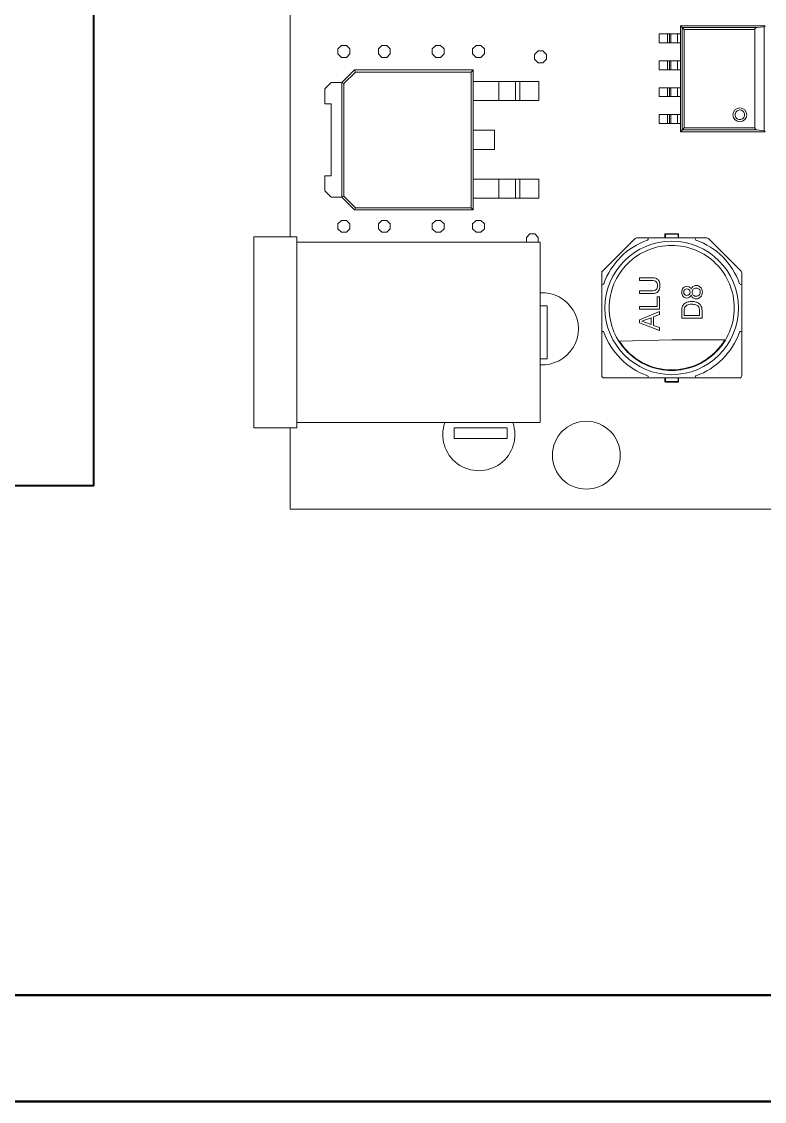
# Model space of a CAD drawing. Extents: x -201 to 3149, y -111 to 111.
# Drawn here: x 1886.4 to 1921.4, y -27.8 to 23.1 of the extents above; entities that cross this region are included whole.
import ezdxf

# ---------------------------------------------------------------- set-up
doc = ezdxf.new("R2010")
doc.units = 0
doc.linetypes.add('CONTINU', pattern=[0])
doc.layers.add('1', color=7, linetype='Continuous')
for name, color, linetype, lineweight in [('contorno', 7, 'CONTINU', 30), ('fase_5V', 1, 'Continuous', 40), ('GND', 3, 'Continuous', 40), ('SINAL', 5, 'Continuous', 40)]:
    doc.layers.add(name, color=color, linetype=linetype, lineweight=lineweight)

msp = doc.modelspace()

# ---------------------------------------------------------------- hatches: boundary and pattern name
at = {"layer": 'fase_5V', "lineweight": 50}
h = msp.add_hatch(dxfattribs=at)
h.set_pattern_fill('ANGLE', color=256)
h.set_pattern_definition([(0, (0, 0), (0, 6.985), [5.08, -1.905]), (90, (0, 0), (-6.985, 4e-16), [5.08, -1.905])])
h.paths.add_polyline_path([(1741.814, -22.181), (1741.814, -22.833), (1742.466, -22.833, 0.414214)])
h.paths.add_polyline_path([(1741.814, -22.181, 0.414214), (1741.162, -22.833), (1741.814, -22.833)])
h.paths.add_polyline_path([(1742.466, -22.833), (1741.162, -22.833, 1)])
h.paths.add_polyline_path([(1829.397, -22.833), (1828.094, -22.833, 1)])
h.paths.add_polyline_path([(1828.746, -22.181), (1828.746, -22.833), (1829.397, -22.833, 0.414214)])
h.paths.add_polyline_path([(1828.746, -22.181, 0.414214), (1828.094, -22.833), (1828.746, -22.833)])
h.paths.add_polyline_path([(1994.976, -22.181, 0.414214), (1994.324, -22.833), (1994.976, -22.833)])
h.paths.add_polyline_path([(1994.976, -22.181), (1994.976, -22.833), (1995.628, -22.833, 0.414214)])
h.paths.add_polyline_path([(1995.628, -22.833), (1994.976, -22.833), (1994.324, -22.833, 1)])
h.paths.add_polyline_path([(1937.617, -22.181, 0.414214), (1936.965, -22.833), (1937.617, -22.833)])
h.paths.add_polyline_path([(1937.617, -22.181), (1937.617, -22.833), (1938.269, -22.833, 0.414214)])
h.paths.add_polyline_path([(1938.269, -22.833), (1936.965, -22.833, 1)])

# ---------------------------------------------------------------- linework, layer by layer
at = {"layer": '1', "linetype": 'Continuous', "lineweight": 15}
for p, q in [((1917.447, 22.521), (1916.442, 22.521)), ((1916.442, 22.521), (1916.442, 22.101)), ((1916.844, 22.101), (1916.844, 22.521)), ((1916.938, 22.521), (1916.938, 22.101)), ((1916.988, 22.521), (1916.988, 22.101)), ((1917.306, 22.521), (1917.306, 22.101)), ((1917.63, 22.723), (1917.447, 22.906)), ((1917.447, 22.906), (1921.447, 22.906)), ((1917.447, 17.906), (1917.447, 22.906)), ((1917.53, 22.822), (1921.053, 22.822)), ((1917.53, 17.989), (1917.53, 22.822)), ((1917.63, 22.723), (1920.953, 22.723)), ((1917.63, 18.088), (1917.63, 22.723)), ((1920.953, 22.723), (1920.953, 18.088)), ((1921.402, 22.86), (1921.053, 22.822)), ((1921.402, 22.86), (1921.447, 22.906)), ((1921.402, 22.86), (1921.402, 17.951)), ((1901.297, 21.809), (1901.461, 21.973)), ((1901.461, 21.973), (1901.692, 21.973)), ((1901.692, 21.973), (1901.856, 21.809)), ((1903.202, 21.809), (1903.366, 21.973)), ((1903.366, 21.973), (1903.597, 21.973)), ((1903.597, 21.973), (1903.761, 21.809)), ((1905.742, 21.809), (1905.906, 21.973)), ((1905.906, 21.973), (1906.137, 21.973)), ((1906.137, 21.973), (1906.301, 21.809)), ((1907.647, 21.809), (1907.811, 21.973)), ((1907.811, 21.973), (1908.042, 21.973)), ((1908.042, 21.973), (1908.206, 21.809)), ((1917.447, 22.101), (1916.442, 22.101)), ((1901.297, 21.577), (1901.297, 21.809)), ((1901.461, 21.414), (1901.297, 21.577)), ((1901.692, 21.414), (1901.461, 21.414)), ((1901.856, 21.577), (1901.692, 21.414)), ((1901.856, 21.809), (1901.856, 21.577)), ((1903.202, 21.577), (1903.202, 21.809)), ((1903.366, 21.414), (1903.202, 21.577)), ((1903.597, 21.414), (1903.366, 21.414)), ((1903.761, 21.577), (1903.597, 21.414)), ((1903.761, 21.809), (1903.761, 21.577)), ((1905.742, 21.577), (1905.742, 21.809)), ((1905.906, 21.414), (1905.742, 21.577)), ((1906.137, 21.414), (1905.906, 21.414)), ((1906.301, 21.577), (1906.137, 21.414)), ((1906.301, 21.809), (1906.301, 21.577)), ((1907.647, 21.577), (1907.647, 21.809)), ((1907.811, 21.414), (1907.647, 21.577)), ((1908.042, 21.414), (1907.811, 21.414)), ((1908.206, 21.577), (1908.042, 21.414)), ((1908.206, 21.809), (1908.206, 21.577)), ((1910.568, 21.555), (1910.732, 21.719)), ((1910.568, 21.323), (1910.568, 21.555)), ((1910.732, 21.719), (1910.963, 21.719)), ((1910.963, 21.719), (1911.127, 21.555)), ((1911.127, 21.555), (1911.127, 21.323)), ((1910.732, 21.16), (1910.568, 21.323)), ((1910.963, 21.16), (1910.732, 21.16)), ((1911.127, 21.323), (1910.963, 21.16)), ((1917.447, 21.251), (1916.442, 21.251)), ((1916.442, 21.251), (1916.442, 20.831)), ((1916.844, 20.831), (1916.844, 21.251)), ((1916.938, 21.251), (1916.938, 20.831)), ((1916.988, 21.251), (1916.988, 20.831)), ((1917.306, 21.251), (1917.306, 20.831)), ((1901.476, 20.222), (1902.076, 20.822)), ((1902.118, 20.722), (1901.576, 20.181)), ((1902.076, 20.822), (1902.118, 20.722)), ((1902.076, 20.822), (1907.676, 20.822)), ((1907.576, 20.722), (1902.118, 20.722)), ((1907.676, 20.822), (1907.576, 20.722)), ((1907.576, 14.322), (1907.576, 20.722)), ((1907.676, 20.822), (1907.676, 14.222)), ((1917.447, 20.831), (1916.442, 20.831)), ((1900.976, 20.222), (1900.676, 19.922)), ((1900.676, 19.222), (1900.676, 19.922)), ((1900.976, 20.222), (1901.476, 20.222)), ((1901.476, 20.222), (1901.576, 20.181)), ((1901.476, 14.822), (1901.476, 20.222)), ((1901.576, 20.181), (1901.576, 14.864)), ((1910.776, 20.272), (1907.676, 20.272)), ((1908.876, 20.272), (1908.876, 19.372)), ((1909.676, 20.272), (1909.676, 19.372)), ((1909.876, 20.272), (1909.876, 19.372)), ((1910.776, 20.272), (1910.776, 19.372)), ((1917.447, 19.981), (1916.442, 19.981)), ((1916.442, 19.981), (1916.442, 19.561)), ((1916.844, 19.561), (1916.844, 19.981)), ((1916.938, 19.981), (1916.938, 19.561)), ((1916.988, 19.981), (1916.988, 19.561)), ((1917.306, 19.981), (1917.306, 19.561)), ((1910.776, 19.372), (1907.676, 19.372)), ((1917.447, 19.561), (1916.442, 19.561)), ((1900.976, 19.222), (1900.676, 19.222)), ((1900.976, 15.822), (1900.976, 19.222)), ((1917.447, 18.711), (1916.442, 18.711)), ((1916.442, 18.711), (1916.442, 18.291)), ((1916.844, 18.291), (1916.844, 18.711)), ((1916.938, 18.711), (1916.938, 18.291)), ((1916.988, 18.711), (1916.988, 18.291)), ((1917.306, 18.711), (1917.306, 18.291)), ((1908.676, 17.972), (1907.676, 17.972)), ((1908.676, 17.972), (1908.676, 17.072)), ((1917.447, 18.291), (1916.442, 18.291)), ((1917.63, 18.088), (1917.447, 17.906)), ((1921.447, 17.906), (1917.447, 17.906)), ((1921.053, 17.989), (1917.53, 17.989)), ((1920.953, 18.088), (1917.63, 18.088)), ((1921.053, 17.989), (1921.402, 17.951)), ((1921.447, 17.906), (1921.402, 17.951)), ((1908.676, 17.072), (1907.676, 17.072)), ((1900.976, 15.822), (1900.676, 15.822)), ((1900.676, 15.122), (1900.676, 15.822)), ((1910.776, 15.672), (1907.676, 15.672)), ((1908.876, 14.772), (1908.876, 15.672)), ((1909.676, 14.772), (1909.676, 15.672)), ((1909.876, 14.772), (1909.876, 15.672)), ((1910.776, 14.772), (1910.776, 15.672)), ((1900.676, 15.122), (1900.976, 14.822)), ((1900.976, 14.822), (1901.476, 14.822)), ((1901.576, 14.864), (1901.476, 14.822)), ((1902.076, 14.222), (1901.476, 14.822)), ((1901.576, 14.864), (1902.118, 14.322)), ((1902.118, 14.322), (1902.076, 14.222)), ((1902.118, 14.322), (1907.576, 14.322)), ((1907.576, 14.322), (1907.676, 14.222)), ((1910.776, 14.772), (1907.676, 14.772)), ((1907.676, 14.222), (1902.076, 14.222)), ((1901.297, 13.554), (1901.461, 13.718)), ((1901.297, 13.322), (1901.297, 13.554)), ((1901.461, 13.159), (1901.297, 13.322)), ((1901.461, 13.718), (1901.692, 13.718)), ((1901.692, 13.718), (1901.856, 13.554)), ((1901.856, 13.322), (1901.692, 13.159)), ((1901.856, 13.554), (1901.856, 13.322)), ((1903.202, 13.554), (1903.366, 13.718)), ((1903.202, 13.322), (1903.202, 13.554)), ((1903.366, 13.159), (1903.202, 13.322)), ((1903.366, 13.718), (1903.597, 13.718)), ((1903.597, 13.718), (1903.761, 13.554)), ((1903.761, 13.322), (1903.597, 13.159)), ((1903.761, 13.554), (1903.761, 13.322)), ((1905.742, 13.554), (1905.906, 13.718)), ((1905.742, 13.322), (1905.742, 13.554)), ((1905.906, 13.159), (1905.742, 13.322)), ((1905.906, 13.718), (1906.137, 13.718)), ((1906.137, 13.718), (1906.301, 13.554)), ((1906.301, 13.322), (1906.137, 13.159)), ((1906.301, 13.554), (1906.301, 13.322)), ((1907.647, 13.554), (1907.811, 13.718)), ((1907.647, 13.322), (1907.647, 13.554)), ((1907.811, 13.159), (1907.647, 13.322)), ((1907.811, 13.718), (1908.042, 13.718)), ((1908.042, 13.718), (1908.206, 13.554)), ((1908.206, 13.322), (1908.042, 13.159)), ((1908.206, 13.554), (1908.206, 13.322)), ((1897.331, 3.939), (1897.331, 12.939)), ((1897.331, 12.939), (1899.358, 12.939)), ((1899.358, 12.939), (1899.358, 3.939)), ((1901.692, 13.159), (1901.461, 13.159)), ((1903.597, 13.159), (1903.366, 13.159)), ((1906.137, 13.159), (1905.906, 13.159)), ((1908.042, 13.159), (1907.811, 13.159)), ((1910.187, 12.919), (1910.351, 13.083)), ((1910.187, 12.698), (1910.187, 12.919)), ((1910.351, 13.083), (1910.582, 13.083)), ((1910.582, 13.083), (1910.746, 12.919)), ((1910.746, 12.919), (1910.746, 12.698)), ((1913.766, 11.322), (1915.308, 12.864)), ((1918.696, 12.893), (1915.378, 12.893)), ((1916.712, 12.893), (1916.712, 13.068)), ((1916.712, 13.068), (1917.362, 13.068)), ((1916.737, 12.893), (1916.737, 13.093)), ((1916.737, 13.093), (1917.337, 13.093)), ((1917.337, 13.093), (1917.337, 12.893)), ((1917.362, 13.068), (1917.362, 12.893)), ((1918.766, 12.864), (1920.308, 11.322)), ((1899.358, 12.698), (1910.831, 12.698)), ((1910.831, 12.698), (1910.831, 4.179)), ((1913.737, 6.393), (1913.737, 11.252)), ((1920.337, 11.252), (1920.337, 6.393)), ((1915.511, 11.019), (1916.063, 11.019)), ((1915.511, 10.892), (1915.511, 11.019)), ((1916.061, 10.892), (1915.511, 10.892)), ((1915.511, 10.269), (1915.511, 10.395)), ((1915.511, 10.395), (1916.061, 10.395)), ((1916.063, 10.269), (1915.511, 10.269)), ((1910.831, 9.689), (1911.157, 9.689)), ((1911.157, 9.689), (1911.157, 7.189)), ((1916.352, 10.118), (1916.465, 10.118)), ((1916.352, 9.654), (1916.352, 10.118)), ((1916.465, 10.118), (1916.465, 9.528)), ((1915.511, 9.654), (1916.352, 9.654)), ((1915.511, 9.528), (1915.511, 9.654)), ((1916.465, 9.528), (1915.511, 9.528)), ((1915.511, 9.032), (1916.465, 9.422)), ((1916.465, 9.279), (1916.175, 9.169)), ((1916.465, 9.422), (1916.465, 9.279)), ((1917.511, 9.107), (1917.511, 9.436)), ((1917.623, 9.434), (1917.623, 9.233)), ((1917.623, 9.233), (1918.352, 9.233)), ((1918.352, 9.233), (1918.352, 9.437)), ((1918.465, 9.451), (1918.465, 9.107)), ((1915.511, 8.896), (1915.511, 9.032)), ((1916.465, 8.53), (1915.511, 8.896)), ((1916.074, 9.131), (1915.632, 8.963)), ((1915.632, 8.963), (1916.074, 8.803)), ((1916.074, 8.803), (1916.074, 9.131)), ((1916.175, 9.169), (1916.175, 8.769)), ((1916.175, 8.769), (1916.465, 8.663)), ((1916.465, 8.663), (1916.465, 8.53)), ((1918.465, 9.107), (1917.511, 9.107)), ((1914.57, 8.021), (1917.037, 8.093)), ((1917.037, 8.093), (1919.548, 8.093)), ((1911.157, 7.189), (1910.831, 7.189)), ((1920.237, 6.293), (1913.837, 6.293)), ((1916.712, 6.293), (1916.712, 6.118)), ((1916.712, 6.118), (1917.362, 6.118)), ((1916.737, 6.293), (1916.737, 6.093)), ((1917.337, 6.093), (1917.337, 6.293)), ((1917.362, 6.118), (1917.362, 6.293)), ((1916.737, 6.093), (1917.337, 6.093)), ((1899.358, 4.179), (1910.831, 4.179)), ((1897.331, 3.939), (1899.358, 3.939)), ((1906.781, 3.433), (1906.781, 3.933)), ((1906.781, 3.933), (1909.281, 3.933)), ((1909.281, 3.933), (1909.281, 3.433)), ((1909.281, 3.433), (1906.781, 3.433))]:
    msp.add_line(p, q, dxfattribs=at)
for centre, radius in [((1920.247, 18.706), 0.325), ((1917.037, 9.593), 3.15), ((1913.007, 2.643), 1.6)]:
    msp.add_circle(centre, radius, dxfattribs=at)
for centre, radius, start, end in [((1921.058, 22.717), 0.105, 93.1678, 176.8322), ((1921.058, 18.094), 0.105, 183.1678, 266.8322), ((1917.037, 9.593), 3.4, 109.6049, 160.3951), ((1915.378, 12.793), 0.1, 90, 135), ((1915.879, 12.843), 0.05, 289.6049, 90), ((1916.737, 13.068), 0.025, 90, 180), ((1917.337, 13.068), 0.025, 0, 90), ((1918.195, 12.843), 0.05, 90, 250.3951), ((1917.037, 9.593), 3.4, 19.6049, 70.3951), ((1918.696, 12.793), 0.1, 45, 90), ((1913.837, 11.252), 0.1, 135, 180), ((1920.237, 11.252), 0.1, 0, 45), ((1913.787, 10.751), 0.05, 180, 340.3951), ((1920.287, 10.751), 0.05, 199.6049, 0), ((1910.935, 8.608), 1.7, 266.473, 93.527), ((1913.787, 8.436), 0.05, 19.6049, 180), ((1917.037, 9.593), 3.4, 199.6049, 250.3951), ((1917.037, 9.593), 3.4, 289.6049, 340.3951), ((1920.287, 8.436), 0.05, 0, 160.3951), ((1917.037, 9.593), 2.925, 212.5084, 329.1481), ((1913.837, 6.393), 0.1, 180, 270), ((1915.879, 6.343), 0.05, 270, 70.3951), ((1916.737, 6.118), 0.025, 180, 270), ((1917.337, 6.118), 0.025, 270, 0), ((1918.195, 6.343), 0.05, 109.6049, 270), ((1920.237, 6.393), 0.1, 270, 0), ((1907.94, 3.61), 1.7, 160.4382, 19.5618)]:
    msp.add_arc(centre, radius, start, end, dxfattribs=at)
for points, knots in [([(1920.247, 18.931), (1920.218, 18.931), (1920.159, 18.92), (1920.085, 18.868), (1920.033, 18.794), (1920.017, 18.706), (1920.033, 18.617), (1920.084, 18.543), (1920.158, 18.491), (1920.247, 18.475), (1920.336, 18.491), (1920.41, 18.543), (1920.462, 18.617), (1920.478, 18.705), (1920.462, 18.794), (1920.41, 18.869), (1920.335, 18.919), (1920.276, 18.93), (1920.247, 18.931)], [0, 0, 0, 0, 0.0625896, 0.1249806, 0.1872951, 0.2500126, 0.312327, 0.3750442, 0.4373588, 0.5000763, 0.5623906, 0.6251078, 0.6874224, 0.7501399, 0.8124542, 0.8751715, 0.9400552, 1, 1, 1, 1]), ([(1917.037, 12.543), (1917.819, 12.543), (1918.57, 12.232), (1919.676, 11.126), (1919.987, 10.375), (1919.987, 8.811), (1919.676, 8.06), (1918.57, 6.954), (1917.819, 6.643), (1916.255, 6.643), (1915.504, 6.954), (1914.398, 8.06), (1914.087, 8.811), (1914.087, 10.375), (1914.398, 11.126), (1915.504, 12.232), (1916.255, 12.543), (1917.037, 12.543)], [0, 0, 0, 0, 0.125, 0.125, 0.25, 0.25, 0.375, 0.375, 0.5, 0.5, 0.625, 0.625, 0.75, 0.75, 0.875, 0.875, 1, 1, 1, 1])]:
    msp.add_open_spline(points, degree=3, knots=knots, dxfattribs=at)
for points in [[(1916.308, 10.829), (1916.269, 10.871), (1916.186, 10.892), (1916.061, 10.892)], [(1916.308, 10.829), (1916.269, 10.871), (1916.186, 10.892), (1916.061, 10.892)], [(1916.063, 11.019), (1916.178, 11.019), (1916.263, 11.005), (1916.318, 10.977)], [(1916.063, 11.019), (1916.178, 11.019), (1916.263, 11.005), (1916.318, 10.977)], [(1916.367, 10.643), (1916.367, 10.725), (1916.348, 10.786), (1916.308, 10.829)], [(1916.367, 10.643), (1916.367, 10.725), (1916.348, 10.786), (1916.308, 10.829)], [(1916.318, 10.977), (1916.373, 10.95), (1916.414, 10.908), (1916.441, 10.853)], [(1916.318, 10.977), (1916.373, 10.95), (1916.414, 10.908), (1916.441, 10.853)], [(1916.441, 10.853), (1916.468, 10.797), (1916.481, 10.727), (1916.481, 10.643)], [(1916.441, 10.853), (1916.468, 10.797), (1916.481, 10.727), (1916.481, 10.643)], [(1916.061, 10.395), (1916.186, 10.395), (1916.269, 10.416), (1916.308, 10.458)], [(1916.061, 10.395), (1916.186, 10.395), (1916.269, 10.416), (1916.308, 10.458)], [(1916.265, 10.291), (1916.207, 10.277), (1916.14, 10.269), (1916.063, 10.269)], [(1916.265, 10.291), (1916.207, 10.277), (1916.14, 10.269), (1916.063, 10.269)], [(1916.417, 10.395), (1916.374, 10.34), (1916.323, 10.305), (1916.265, 10.291)], [(1916.417, 10.395), (1916.374, 10.34), (1916.323, 10.305), (1916.265, 10.291)], [(1916.308, 10.458), (1916.348, 10.501), (1916.367, 10.562), (1916.367, 10.643)], [(1916.308, 10.458), (1916.348, 10.501), (1916.367, 10.562), (1916.367, 10.643)], [(1916.481, 10.643), (1916.481, 10.533), (1916.46, 10.45), (1916.417, 10.395)], [(1916.481, 10.643), (1916.481, 10.533), (1916.46, 10.45), (1916.417, 10.395)], [(1917.507, 10.334), (1917.507, 10.417), (1917.531, 10.484), (1917.579, 10.535)], [(1917.507, 10.334), (1917.507, 10.417), (1917.531, 10.484), (1917.579, 10.535)], [(1917.578, 10.134), (1917.53, 10.184), (1917.507, 10.251), (1917.507, 10.334)], [(1917.578, 10.134), (1917.53, 10.184), (1917.507, 10.251), (1917.507, 10.334)], [(1917.579, 10.535), (1917.627, 10.586), (1917.686, 10.611), (1917.756, 10.611)], [(1917.579, 10.535), (1917.627, 10.586), (1917.686, 10.611), (1917.756, 10.611)], [(1917.647, 10.446), (1917.617, 10.416), (1917.603, 10.379), (1917.603, 10.335)], [(1917.647, 10.446), (1917.617, 10.416), (1917.603, 10.379), (1917.603, 10.335)], [(1917.603, 10.335), (1917.603, 10.29), (1917.617, 10.253), (1917.646, 10.224)], [(1917.603, 10.335), (1917.603, 10.29), (1917.617, 10.253), (1917.646, 10.224)], [(1917.646, 10.224), (1917.674, 10.194), (1917.709, 10.179), (1917.749, 10.179)], [(1917.646, 10.224), (1917.674, 10.194), (1917.709, 10.179), (1917.749, 10.179)], [(1917.755, 10.49), (1917.712, 10.49), (1917.676, 10.476), (1917.647, 10.446)], [(1917.755, 10.49), (1917.712, 10.49), (1917.676, 10.476), (1917.647, 10.446)], [(1917.749, 10.179), (1917.794, 10.179), (1917.831, 10.194), (1917.86, 10.223)], [(1917.749, 10.179), (1917.794, 10.179), (1917.831, 10.194), (1917.86, 10.223)], [(1917.86, 10.447), (1917.831, 10.476), (1917.796, 10.49), (1917.755, 10.49)], [(1917.86, 10.447), (1917.831, 10.476), (1917.796, 10.49), (1917.755, 10.49)], [(1917.756, 10.611), (1917.8, 10.611), (1917.839, 10.599), (1917.872, 10.576)], [(1917.756, 10.611), (1917.8, 10.611), (1917.839, 10.599), (1917.872, 10.576)], [(1917.903, 10.336), (1917.903, 10.381), (1917.888, 10.418), (1917.86, 10.447)], [(1917.903, 10.336), (1917.903, 10.381), (1917.888, 10.418), (1917.86, 10.447)], [(1917.86, 10.223), (1917.888, 10.252), (1917.903, 10.29), (1917.903, 10.336)], [(1917.86, 10.223), (1917.888, 10.252), (1917.903, 10.29), (1917.903, 10.336)], [(1917.948, 10.203), (1917.93, 10.154), (1917.904, 10.118), (1917.871, 10.094)], [(1917.948, 10.203), (1917.93, 10.154), (1917.904, 10.118), (1917.871, 10.094)], [(1917.872, 10.576), (1917.904, 10.553), (1917.93, 10.518), (1917.948, 10.47)], [(1917.872, 10.576), (1917.904, 10.553), (1917.93, 10.518), (1917.948, 10.47)], [(1917.948, 10.47), (1917.967, 10.529), (1917.998, 10.574), (1918.04, 10.604)], [(1917.948, 10.47), (1917.967, 10.529), (1917.998, 10.574), (1918.04, 10.604)], [(1918.033, 10.068), (1917.991, 10.1), (1917.963, 10.145), (1917.948, 10.203)], [(1918.033, 10.068), (1917.991, 10.1), (1917.963, 10.145), (1917.948, 10.203)], [(1918.054, 10.474), (1918.017, 10.436), (1917.998, 10.389), (1917.998, 10.333)], [(1918.054, 10.474), (1918.017, 10.436), (1917.998, 10.389), (1917.998, 10.333)], [(1917.998, 10.333), (1917.998, 10.278), (1918.017, 10.232), (1918.053, 10.196)], [(1917.998, 10.333), (1917.998, 10.278), (1918.017, 10.232), (1918.053, 10.196)], [(1918.04, 10.604), (1918.083, 10.635), (1918.133, 10.65), (1918.192, 10.65)], [(1918.04, 10.604), (1918.083, 10.635), (1918.133, 10.65), (1918.192, 10.65)], [(1918.053, 10.196), (1918.089, 10.159), (1918.135, 10.141), (1918.19, 10.141)], [(1918.053, 10.196), (1918.089, 10.159), (1918.135, 10.141), (1918.19, 10.141)], [(1918.194, 10.53), (1918.137, 10.53), (1918.091, 10.511), (1918.054, 10.474)], [(1918.194, 10.53), (1918.137, 10.53), (1918.091, 10.511), (1918.054, 10.474)], [(1918.192, 10.65), (1918.274, 10.65), (1918.342, 10.621), (1918.398, 10.563)], [(1918.192, 10.65), (1918.274, 10.65), (1918.342, 10.621), (1918.398, 10.563)], [(1918.331, 10.475), (1918.295, 10.512), (1918.249, 10.53), (1918.194, 10.53)], [(1918.331, 10.475), (1918.295, 10.512), (1918.249, 10.53), (1918.194, 10.53)], [(1918.287, 10.165), (1918.318, 10.181), (1918.342, 10.205), (1918.359, 10.236)], [(1918.287, 10.165), (1918.318, 10.181), (1918.342, 10.205), (1918.359, 10.236)], [(1918.385, 10.337), (1918.385, 10.393), (1918.367, 10.439), (1918.331, 10.475)], [(1918.385, 10.337), (1918.385, 10.393), (1918.367, 10.439), (1918.331, 10.475)], [(1918.359, 10.236), (1918.376, 10.267), (1918.385, 10.301), (1918.385, 10.337)], [(1918.359, 10.236), (1918.376, 10.267), (1918.385, 10.301), (1918.385, 10.337)], [(1918.398, 10.563), (1918.453, 10.506), (1918.481, 10.43), (1918.481, 10.336)], [(1918.398, 10.563), (1918.453, 10.506), (1918.481, 10.43), (1918.481, 10.336)], [(1918.481, 10.336), (1918.481, 10.241), (1918.453, 10.165), (1918.398, 10.108)], [(1918.481, 10.336), (1918.481, 10.241), (1918.453, 10.165), (1918.398, 10.108)], [(1917.524, 9.606), (1917.537, 9.66), (1917.56, 9.707), (1917.593, 9.746)], [(1917.524, 9.606), (1917.537, 9.66), (1917.56, 9.707), (1917.593, 9.746)], [(1917.753, 10.059), (1917.683, 10.059), (1917.625, 10.084), (1917.578, 10.134)], [(1917.753, 10.059), (1917.683, 10.059), (1917.625, 10.084), (1917.578, 10.134)], [(1917.593, 9.746), (1917.635, 9.796), (1917.69, 9.834), (1917.756, 9.859)], [(1917.593, 9.746), (1917.635, 9.796), (1917.69, 9.834), (1917.756, 9.859)], [(1917.751, 9.717), (1917.697, 9.684), (1917.661, 9.644), (1917.643, 9.597)], [(1917.751, 9.717), (1917.697, 9.684), (1917.661, 9.644), (1917.643, 9.597)], [(1917.981, 9.766), (1917.881, 9.766), (1917.804, 9.749), (1917.751, 9.717)], [(1917.981, 9.766), (1917.881, 9.766), (1917.804, 9.749), (1917.751, 9.717)], [(1917.871, 10.094), (1917.838, 10.071), (1917.799, 10.059), (1917.753, 10.059)], [(1917.871, 10.094), (1917.838, 10.071), (1917.799, 10.059), (1917.753, 10.059)], [(1917.756, 9.859), (1917.822, 9.884), (1917.898, 9.896), (1917.983, 9.896)], [(1917.756, 9.859), (1917.822, 9.884), (1917.898, 9.896), (1917.983, 9.896)], [(1918.165, 9.741), (1918.114, 9.758), (1918.053, 9.766), (1917.981, 9.766)], [(1918.165, 9.741), (1918.114, 9.758), (1918.053, 9.766), (1917.981, 9.766)], [(1917.983, 9.896), (1918.055, 9.896), (1918.12, 9.888), (1918.176, 9.871)], [(1917.983, 9.896), (1918.055, 9.896), (1918.12, 9.888), (1918.176, 9.871)], [(1918.189, 10.021), (1918.127, 10.021), (1918.075, 10.037), (1918.033, 10.068)], [(1918.189, 10.021), (1918.127, 10.021), (1918.075, 10.037), (1918.033, 10.068)], [(1918.285, 9.671), (1918.255, 9.701), (1918.215, 9.724), (1918.165, 9.741)], [(1918.285, 9.671), (1918.255, 9.701), (1918.215, 9.724), (1918.165, 9.741)], [(1918.176, 9.871), (1918.232, 9.854), (1918.278, 9.832), (1918.314, 9.806)], [(1918.176, 9.871), (1918.232, 9.854), (1918.278, 9.832), (1918.314, 9.806)], [(1918.398, 10.108), (1918.342, 10.05), (1918.273, 10.021), (1918.189, 10.021)], [(1918.398, 10.108), (1918.342, 10.05), (1918.273, 10.021), (1918.189, 10.021)], [(1918.19, 10.141), (1918.223, 10.141), (1918.256, 10.149), (1918.287, 10.165)], [(1918.19, 10.141), (1918.223, 10.141), (1918.256, 10.149), (1918.287, 10.165)], [(1918.314, 9.806), (1918.351, 9.779), (1918.38, 9.75), (1918.401, 9.719)], [(1918.314, 9.806), (1918.351, 9.779), (1918.38, 9.75), (1918.401, 9.719)], [(1918.401, 9.719), (1918.422, 9.687), (1918.438, 9.649), (1918.449, 9.605)], [(1918.401, 9.719), (1918.422, 9.687), (1918.438, 9.649), (1918.449, 9.605)], [(1917.511, 9.436), (1917.511, 9.51), (1917.515, 9.567), (1917.524, 9.606)], [(1917.511, 9.436), (1917.511, 9.51), (1917.515, 9.567), (1917.524, 9.606)], [(1917.643, 9.597), (1917.63, 9.564), (1917.623, 9.509), (1917.623, 9.434)], [(1917.643, 9.597), (1917.63, 9.564), (1917.623, 9.509), (1917.623, 9.434)], [(1918.335, 9.585), (1918.323, 9.621), (1918.307, 9.65), (1918.285, 9.671)], [(1918.335, 9.585), (1918.323, 9.621), (1918.307, 9.65), (1918.285, 9.671)], [(1918.352, 9.437), (1918.352, 9.5), (1918.346, 9.549), (1918.335, 9.585)], [(1918.352, 9.437), (1918.352, 9.5), (1918.346, 9.549), (1918.335, 9.585)], [(1918.449, 9.605), (1918.46, 9.56), (1918.465, 9.509), (1918.465, 9.451)], [(1918.449, 9.605), (1918.46, 9.56), (1918.465, 9.509), (1918.465, 9.451)]]:
    msp.add_open_spline(points, degree=3, dxfattribs=at)
at = {"layer": 'contorno', "linetype": 'Continuous', "lineweight": 15}
for p, q in [((1899.037, 12.939), (1899.037, 32.473)), ((1899.037, 0.103), (1899.037, 3.939)), ((1965.077, 0.103), (1899.037, 0.103))]:
    msp.add_line(p, q, dxfattribs=at)
at = {"layer": 'fase_5V', "lineweight": 50}
msp.add_lwpolyline([(1722.016, -22.833), (2105.304, -22.833)], dxfattribs=at)
at = {"layer": 'GND', "lineweight": 50}
msp.add_lwpolyline([(1722.016, -27.843), (2105.304, -27.843)], dxfattribs=at)
at = {"layer": 'SINAL'}
msp.add_lwpolyline([(1883.308, 1.21), (1889.778, 1.21), (1889.778, 57.247), (1916.898, 57.247)], dxfattribs=at)

doc.saveas('drawing.dxf')
